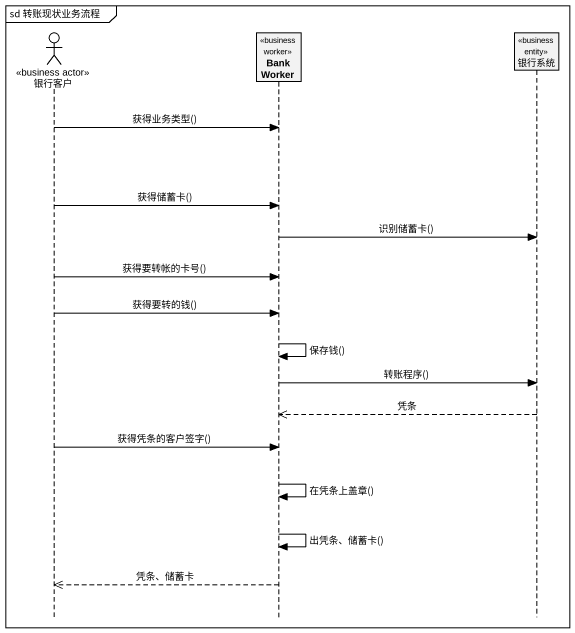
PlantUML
@startuml
mainframe sd 转账现状业务流程
hide footbox
actor 银行客户 <<business actor>>
participant BankWorker <<business worker>>
participant 银行系统 <<business entity>>

银行客户 -> BankWorker : 获得业务类型()
银行客户 -> BankWorker : 获得储蓄卡()
BankWorker -> 银行系统 : 识别储蓄卡()
银行客户 -> BankWorker : 获得要转帐的卡号()
银行客户 -> BankWorker : 获得要转的钱()
BankWorker -> BankWorker : 保存钱()
BankWorker -> 银行系统 : 转账程序()
银行系统 -->> BankWorker : 凭条
银行客户 -> BankWorker : 获得凭条的客户签字()
BankWorker -> BankWorker : 在凭条上盖章()
BankWorker -> BankWorker : 出凭条、储蓄卡()
BankWorker -->> 银行客户 : 凭条、储蓄卡
@enduml
